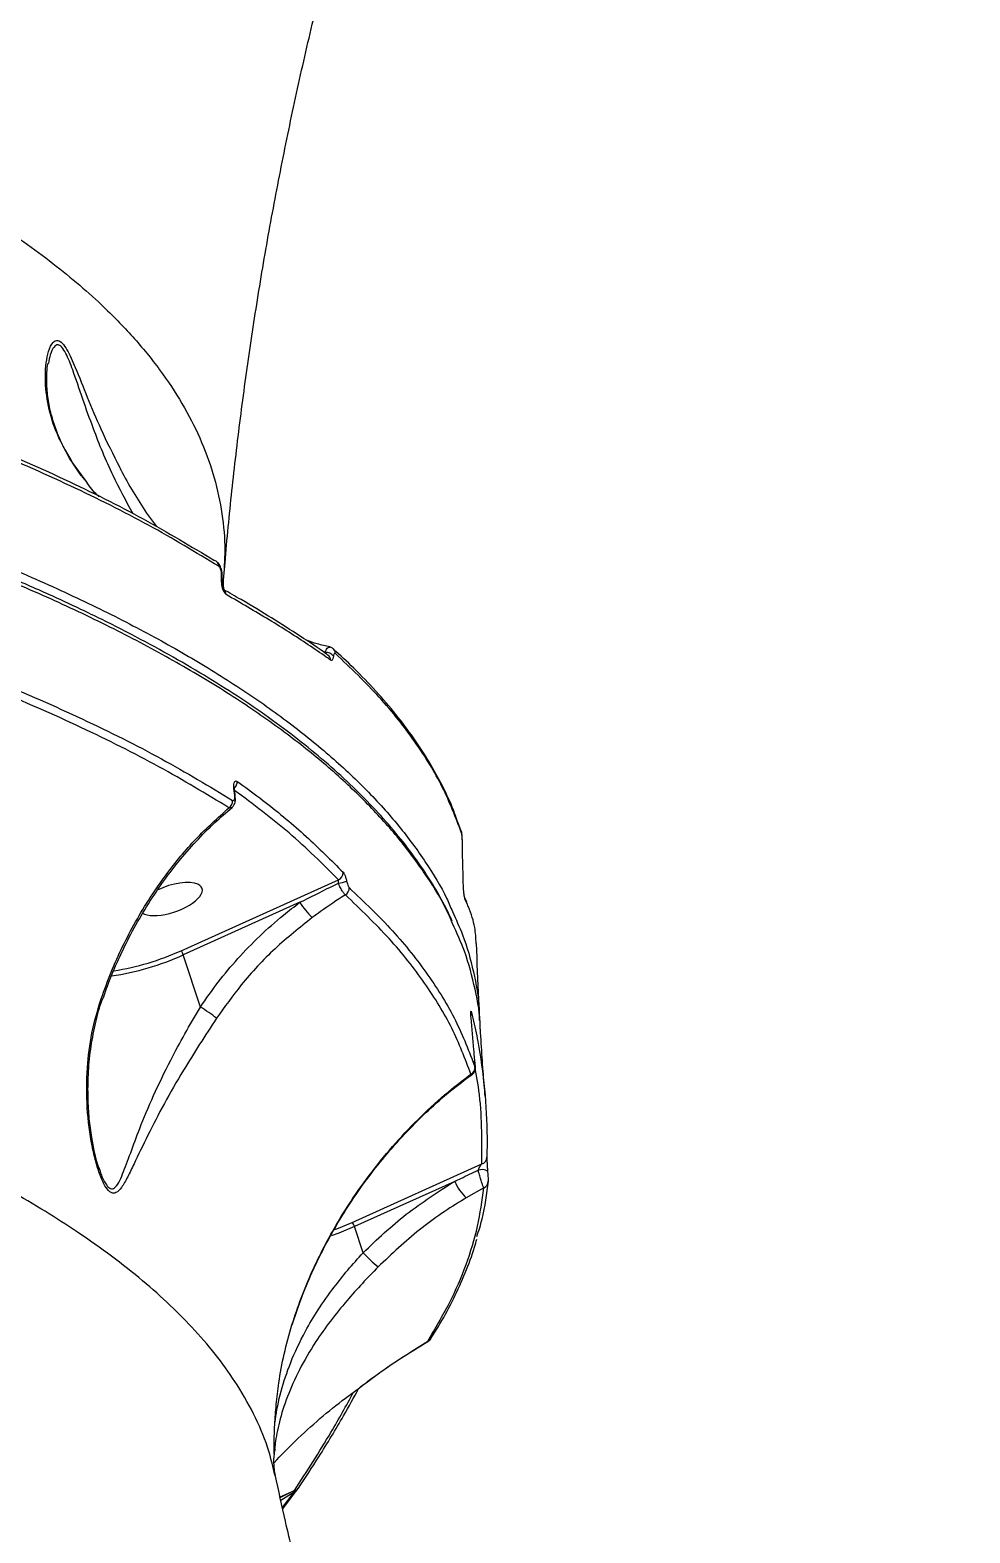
# Model space of a CAD drawing. Header units: millimetres. Extents: x -8607 to 7621, y -5747 to 4382.
# Drawn here: x 4797.5 to 4929.8, y -180.1 to 31.4 of the extents above; entities that cross this region are included whole.
import ezdxf

# ---------------------------------------------------------------- set-up
doc = ezdxf.new("R2010")
doc.units = ezdxf.units.MM
doc.layers.add('DIKOM_ОБЪЕКТ', color=7, linetype='Continuous')
doc.layers.add('DIKOM_РАЗМЕР_ОБЪЕКТА', color=7, linetype='Continuous')
doc.styles.add('style1', font='arial.ttf', dxfattribs={"width": 0.8})
doc.dimstyles.new('1-50', dxfattribs={"dimtxt": 300, "dimasz": 200, "dimexe": 100, "dimexo": 0, "dimgap": 100, "dimtad": 1, "dimtxsty": 'style1', "dimcen": 200, "dimclrd": 7, "dimclre": 7, "dimclrt": 7, "dimadec": 1, "dimazin": 2, "dimtfac": 1, "dimtmove": 0, "dimatfit": 2, "dimfxl": 0, "dimlwd": 25, "dimlwe": 18, "dimarcsym": 0})

# ---------------------------------------------------------------- blocks, each defined once
blk = doc.blocks.new('*D11')
at = {"layer": 'Defpoints', "color": 0, "transparency": 16777216}
for p in [(7619.37, -165.15), (-6826.53, -739.39), (7619.37, -5647.14)]:
    blk.add_point(p, dxfattribs=at)
at = {"layer": 'DIKOM_РАЗМЕР_ОБЪЕКТА', "color": 7, "lineweight": 18, "transparency": 16777216}
for p, q in [((7619.37, -165.15), (7619.37, -5747.14)), ((-6826.53, -739.39), (-6826.53, -5747.14))]:
    blk.add_line(p, q, dxfattribs=at)
at = {"layer": 'DIKOM_РАЗМЕР_ОБЪЕКТА', "color": 7, "lineweight": 25, "transparency": 16777216}
blk.add_line((-6626.53, -5647.14), (7419.37, -5647.14), dxfattribs=at)
at = {"layer": 'DIKOM_РАЗМЕР_ОБЪЕКТА', "color": 7, "transparency": 16777216}
for points in [[(-6626.53, -5613.8), (-6626.53, -5680.47), (-6826.53, -5647.14)], [(7419.37, -5613.8), (7419.37, -5680.47), (7619.37, -5647.14)]]:
    blk.add_solid(points, dxfattribs=at)
at = {"layer": 'DIKOM_РАЗМЕР_ОБЪЕКТА', "color": 7, "transparency": 16777216, "insert": (396.42, -5393.96), "char_height": 300, "attachment_point": 5, "style": 'style1'}
blk.add_mtext('14400', dxfattribs=at)

msp = doc.modelspace()

# ---------------------------------------------------------------- linework, layer by layer
at = {"layer": 'DIKOM_ОБЪЕКТ', "color": 7, "linetype": 'Continuous', "lineweight": 15}
for p, q in [((4800.067, -15.486), (4800.044, -15.59)), ((4803.252, -29.083), (4802.652, -28.034)), ((4805.125, -31.708), (4803.091, -28.94)), ((4824.447, -46.222), (4824.445, -45.258)), ((4824.719, -45.514), (4824.714, -45.653)), ((4826.287, -76.314), (4826.178, -75.347)), ((4826.369, -76.406), (4826.37, -76.413)), ((4858.15, -81.338), (4857.693, -80.078)), ((4818.735, -98.156), (4840.89, -88.169)), ((4858.956, -91.312), (4858.677, -90.718)), ((4859.042, -91.644), (4858.691, -90.838)), ((4835.465, -91.345), (4819.058, -98.74)), ((4821.46, -106.079), (4819.058, -98.74)), ((4807.18, -128.681), (4807.298, -129.043)), ((4842.832, -136.375), (4861.07, -128.154)), ((4857.248, -130.607), (4843.155, -136.96)), ((4861.348, -131.527), (4858.876, -132.928)), ((4844.362, -140.648), (4843.155, -136.96)), ((4834.348, -150.801), (4834.367, -150.795)), ((4831.833, -168.946), (4831.828, -168.979)), ((4832.684, -175.016), (4834.687, -174.114)), ((4832.696, -175.073), (4834.662, -174.13)), ((4834.655, -174.323), (4832.788, -175.494)), ((4833.011, -176.51), (4834.655, -174.323)), ((4833.054, -176.704), (4835.054, -174.056)), ((4834.655, -174.323), (4834.662, -174.13)), ((4834.662, -174.13), (4834.687, -174.114))]:
    msp.add_line(p, q, dxfattribs=at)
at = {"layer": 'DIKOM_ОБЪЕКТ', "color": 7, "linetype": 'Continuous', "lineweight": 15, "flags": 128}
for points in [[(4803.239, -29.109), (4803.226, -29.088), (4803.091, -28.94)], [(4858.172, -81.331), (4858.205, -81.457), (4858.219, -81.604)], [(4843.155, -136.96), (4840.929, -137.879), (4839.864, -138.263)], [(4840.298, -137.405), (4840.674, -137.266), (4842.832, -136.375)]]:
    msp.add_lwpolyline(points, dxfattribs=at)
at = {"layer": 'DIKOM_ОБЪЕКТ', "color": 7, "linetype": 'Continuous', "lineweight": 15}
for centre, radius, start, end in [((4823.227, -44.04), 0.822, 358.48515, 75.56731), ((4824.367, -45.403), 0.165, 7.76426, 61.74921), ((4824.371, -46.365), 0.162, 5.01114, 61.9739), ((4824.218, -48.044), 0.865, 0.49853, 59.25844), ((4839.169, -57.435), 1.247, 35.22516, 98.39657), ((4838.897, -57.29), 0.901, 1.18763, 54.52896), ((4839.599, -56.336), 0.871, 359.9645, 48.36986), ((4826.131, -75.472), 0.134, 11.41193, 69.10069), ((4825.542, -74.392), 1.112, 310.20968, 3.3214), ((4824.895, -77.103), 1.108, 302.31012, 4.82798), ((4826.236, -76.442), 0.138, 15.00281, 68.42994), ((4840.483, -87.177), 1.072, 292.29201, 2.83885), ((4839.157, -78.83), 9.985, 280.00637, 286.82332), ((4841.346, -89.37), 1.06, 299.16296, 4.6799), ((4857.732, -90.883), 0.96, 2.67878, 25.92857), ((4844.672, -85.673), 10.813, 211.63449, 226.29752), ((4803.389, -64.109), 38.011, 278.40851, 294.3442), ((4803.463, -64.33), 37.113, 278.99677, 294.29819), ((4817.586, -99.172), 1.534, 16.32846, 41.48431), ((4807.621, -104.589), 0.341, 247.68158, 286.97261), ((4810.076, -124.891), 21.989, 51.57729, 58.81943), ((4858.754, -106.906), 0.867, 335.34404, 3.6497), ((4859.136, -114.619), 0.982, 293.9724, 4.55231), ((4861.093, -130.547), 1.591, 60.38173, 109.55538), ((4860.881, -127.27), 0.904, 282.09066, 3.30049), ((4863.423, -128.006), 6.7, 202.84284, 227.26363), ((4861.006, -130.653), 0.938, 291.37554, 4.68115), ((4841.683, -137.391), 1.534, 16.32846, 41.48431), ((4862.519, -123.617), 24.894, 223.16791, 229.8727), ((4853.161, -152.26), 0.891, 288.78664, 326.20394), ((4834.628, -173.401), 0.73, 272.71481, 325.80882), ((4834.637, -173.384), 0.732, 273.90158, 325.96027)]:
    msp.add_arc(centre, radius, start, end, dxfattribs=at)
for start_param, end_param in [(3.4569622, 6.6812165), (0.3980312, 1.8793275)]:
    msp.add_ellipse((4817.301, -90.882), major_axis=(4.393, 1.503), ratio=0.4062007, start_param=start_param, end_param=end_param, dxfattribs=at)
for points, knots in [([(4824.783, -45.518), (4824.831, -44.874), (4825.127, -40.873), (4825.881, -33.447), (4827.058, -23.249), (4828.469, -12.996), (4830.092, -2.704), (4831.933, 7.618), (4833.991, 17.963), (4836.264, 28.323), (4838.759, 38.686), (4841.298, 48.476), (4843.108, 54.801), (4843.932, 57.678)], [0, 0, 0, 0, 0.019195, 0.1191126, 0.2189676, 0.3187697, 0.4185278, 0.5182492, 0.6179404, 0.7176069, 0.8172534, 0.9168838, 1, 1, 1, 1]), ([(4639.797, 47.033), (4642.897, 46.686), (4650.707, 45.812), (4662.839, 44.165), (4676.218, 42.12), (4688.675, 39.938), (4700.233, 37.664), (4710.589, 35.397), (4720.264, 33.058), (4729.297, 30.663), (4737.995, 28.135), (4748.135, 24.906), (4759.376, 20.866), (4771.281, 15.881), (4782.126, 10.56), (4791.856, 4.918), (4800.415, -1.022), (4807.024, -6.618), (4812.051, -11.767), (4815.833, -16.401), (4818.979, -21.148), (4821.483, -26.012), (4823.332, -30.975), (4824.493, -36.039), (4825.013, -40.887), (4824.811, -44.067), (4824.719, -45.514)], [0, 0, 0, 0, 0.0269343, 0.0678454, 0.1090764, 0.1503857, 0.1867774, 0.2232235, 0.2562663, 0.289309, 0.3225181, 0.3557271, 0.4103156, 0.4650931, 0.5202486, 0.575649, 0.6312468, 0.6870933, 0.7264038, 0.7657834, 0.8054645, 0.8452159, 0.8853802, 0.9256166, 0.9661617, 1, 1, 1, 1]), ([(4556.154, -2.786), (4556.731, -2.803), (4563.105, -2.984), (4575.091, -3.553), (4591.848, -4.499), (4608.128, -5.682), (4623.96, -7.063), (4639.521, -8.664), (4654.875, -10.495), (4669.967, -12.555), (4684.78, -14.851), (4699.193, -17.366), (4712.993, -20.065), (4726.158, -22.93), (4738.697, -25.951), (4750.758, -29.164), (4762.386, -32.585), (4773.532, -36.208), (4784.174, -40.038), (4794.221, -44.046), (4803.526, -48.174), (4812.086, -52.402), (4819.921, -56.723), (4827.123, -61.185), (4833.714, -65.81), (4839.658, -70.588), (4844.927, -75.52), (4849.486, -80.568), (4853.208, -85.664), (4855.683, -89.698), (4856.664, -92.031), (4856.927, -92.656)], [0, 0, 0, 0, 0.00368262, 0.0406985, 0.07778269, 0.11349992, 0.14927851, 0.18524341, 0.22127096, 0.25801695, 0.29482976, 0.33184564, 0.36892983, 0.40464664, 0.44042481, 0.47638928, 0.51241639, 0.54916193, 0.58597429, 0.62298971, 0.66007343, 0.6957905, 0.73156892, 0.76753365, 0.80356103, 0.84030685, 0.87711949, 0.91413519, 0.95121919, 0.98693626, 1, 1, 1, 1]), ([(4856.948, -94.345), (4856.752, -93.872), (4855.821, -91.625), (4853.428, -87.74), (4849.775, -82.699), (4845.402, -77.802), (4840.333, -72.985), (4834.515, -68.231), (4827.952, -63.556), (4820.627, -58.966), (4812.584, -54.498), (4803.945, -50.217), (4794.763, -46.131), (4785.068, -42.238), (4774.751, -38.49), (4763.758, -34.875), (4752.104, -31.408), (4739.779, -28.094), (4726.871, -24.963), (4713.57, -22.06), (4699.938, -19.386), (4686.003, -16.936), (4671.605, -14.68), (4656.674, -12.611), (4641.243, -10.742), (4625.309, -9.078), (4608.989, -7.639), (4591.647, -6.37), (4573.269, -5.353), (4560.173, -4.75), (4553.382, -4.583), (4553.129, -4.577)], [0, 0, 0, 0, 0.0098323, 0.0467229, 0.0822533, 0.1178448, 0.1536215, 0.1894606, 0.2260144, 0.2626347, 0.2994569, 0.3363471, 0.3718778, 0.4074695, 0.4432465, 0.4790858, 0.5156399, 0.5522604, 0.5890829, 0.6259734, 0.6615041, 0.6970958, 0.7328728, 0.7687122, 0.8052662, 0.8418867, 0.8787092, 0.9155997, 0.956996, 0.9983923, 1, 1, 1, 1]), ([(4856.914, -94.013), (4856.632, -93.396), (4855.827, -91.629), (4854.153, -88.745), (4851.921, -85.362), (4849.367, -82.019), (4846.516, -78.727), (4843.371, -75.492), (4839.931, -72.312), (4836.196, -69.186), (4832.167, -66.112), (4827.842, -63.091), (4823.221, -60.121), (4818.303, -57.201), (4813.086, -54.331), (4807.568, -51.51), (4801.758, -48.742), (4795.681, -46.038), (4789.358, -43.41), (4782.803, -40.862), (4776.014, -38.393), (4768.99, -36.001), (4761.728, -33.686), (4754.226, -31.446), (4746.482, -29.282), (4738.495, -27.191), (4730.261, -25.174), (4721.777, -23.23), (4713.051, -21.361), (4704.116, -19.574), (4695.004, -17.876), (4685.741, -16.271), (4676.329, -14.761), (4666.765, -13.343), (4657.046, -12.017), (4647.169, -10.784), (4637.133, -9.639), (4626.924, -8.593), (4619.248, -7.862), (4614.937, -7.509), (4614.127, -7.442)], [0, 0, 0, 0, 0.0146056, 0.041807, 0.0691844, 0.0965692, 0.1238242, 0.1509939, 0.178102, 0.2051729, 0.232232, 0.2593049, 0.2864107, 0.3135778, 0.3408349, 0.3682116, 0.3957289, 0.423246, 0.4506041, 0.4778354, 0.5049708, 0.5320412, 0.5590777, 0.5861112, 0.6131668, 0.640271, 0.6674548, 0.6947492, 0.722185, 0.749671, 0.7770413, 0.8042769, 0.8314088, 0.8584683, 0.8854862, 0.9124935, 0.9395178, 0.966583, 0.9937202, 1, 1, 1, 1]), ([(4803.091, -28.94), (4802.377, -27.625), (4800.93, -24.959), (4799.863, -20.994), (4799.566, -17.782), (4799.73, -15.395), (4800.073, -13.731), (4800.621, -12.544), (4801.321, -12.165), (4802.013, -12.573), (4802.663, -13.525), (4803.275, -14.746), (4804.213, -16.906), (4805.541, -20.282), (4807.513, -25.055), (4809.187, -28.344), (4810.102, -30.143)], [0, 0, 0, 0, 0.1098563, 0.2228415, 0.335768, 0.3935503, 0.4519086, 0.5140068, 0.5565661, 0.5927875, 0.6289163, 0.6612365, 0.6943609, 0.7879114, 0.8839816, 1, 1, 1, 1]), ([(4812, -36.689), (4811.025, -34.907), (4808.9, -31.022), (4806.673, -25.507), (4804.879, -20.488), (4803.66, -16.834), (4802.693, -14.334), (4801.973, -13.156), (4801.371, -12.786), (4800.78, -13.187), (4800.32, -14.169), (4800.144, -15.085), (4800.067, -15.486)], [0, 0, 0, 0, 0.1725866, 0.376276, 0.5049864, 0.6358575, 0.7216858, 0.7676906, 0.8133163, 0.8684585, 0.9423694, 1, 1, 1, 1]), ([(4802.652, -28.034), (4802.531, -27.827), (4802.006, -26.928), (4801.315, -25.32), (4800.571, -23.189), (4800.074, -21.004), (4799.834, -18.938), (4799.816, -17.187), (4799.902, -16.061), (4800.008, -15.602), (4800.037, -15.478)], [0, 0, 0, 0, 0.0455561, 0.1974883, 0.3575152, 0.5259188, 0.7027428, 0.8404027, 0.9568754, 1, 1, 1, 1]), ([(4776.997, -21.496), (4781.451, -23.148), (4790.372, -26.455), (4802.458, -31.78), (4813.662, -37.349), (4820.172, -41.277), (4823.432, -43.244)], [0, 0, 0, 0, 0.2481019, 0.4969506, 0.748088, 1, 1, 1, 1]), ([(4824.049, -44.062), (4820.835, -42.122), (4814.397, -38.236), (4803.256, -32.682), (4791.113, -27.316), (4782.073, -23.962), (4777.546, -22.282)], [0, 0, 0, 0, 0.248104, 0.4969539, 0.7480901, 1, 1, 1, 1]), ([(4805.199, -31.92), (4805.045, -31.732), (4804.338, -30.868), (4803.733, -29.876), (4803.259, -29.099)], [0, 0, 0, 0, 0.2169226, 1, 1, 1, 1]), ([(4807.219, -34.287), (4806.996, -34.086), (4806.196, -33.364), (4805.574, -32.402), (4805.125, -31.708)], [0, 0, 0, 0, 0.2792531, 1, 1, 1, 1]), ([(4810.102, -30.143), (4810.222, -30.39), (4810.851, -31.691), (4812.226, -33.971), (4813.804, -36.545), (4814.888, -37.98), (4815.265, -38.479)], [0, 0, 0, 0, 0.084304, 0.4437421, 0.806431, 1, 1, 1, 1]), ([(4824.521, -45.381), (4824.517, -45.199), (4824.506, -44.775), (4824.314, -44.129), (4824.081, -43.663), (4823.842, -43.493), (4823.789, -43.455)], [0, 0, 0, 0, 0.2464554, 0.5739292, 0.9044312, 1, 1, 1, 1]), ([(4824.445, -45.258), (4824.442, -45.169), (4824.436, -44.98), (4824.384, -44.681), (4824.297, -44.4), (4824.18, -44.173), (4824.093, -44.099), (4824.049, -44.062)], [0, 0, 0, 0, 0.1798431, 0.3800933, 0.581207, 0.7906976, 1, 1, 1, 1]), ([(4825.083, -48.037), (4825.015, -47.983), (4824.878, -47.876), (4824.69, -47.529), (4824.547, -47.096), (4824.462, -46.639), (4824.452, -46.354), (4824.447, -46.222)], [0, 0, 0, 0, 0.2131431, 0.4264747, 0.630601, 0.8289228, 1, 1, 1, 1]), ([(4824.533, -46.35), (4824.532, -46.125), (4824.53, -45.804), (4824.531, -45.482), (4824.531, -45.385)], [0, 0, 0, 0, 0.7000386, 1, 1, 1, 1]), ([(4824.768, -47.383), (4824.769, -47.384), (4824.776, -47.391), (4824.75, -47.359), (4824.706, -47.271), (4824.645, -47.112), (4824.586, -46.886), (4824.541, -46.615), (4824.536, -46.439), (4824.533, -46.35)], [0, 0, 0, 0, 0.0146159, 0.1405856, 0.2675007, 0.428835, 0.5994128, 0.7983568, 1, 1, 1, 1]), ([(4824.752, -47.244), (4824.733, -47.037), (4824.682, -46.488), (4824.728, -45.974), (4824.756, -45.654)], [0, 0, 0, 0, 0.3776353, 1, 1, 1, 1]), ([(4839.419, -56.558), (4839.352, -56.509), (4838.146, -55.631), (4835.528, -53.892), (4831.532, -51.341), (4827.906, -49.149), (4825.516, -47.799), (4824.668, -47.32)], [0, 0, 0, 0, 0.0162915, 0.2935689, 0.5710717, 0.8477904, 1, 1, 1, 1]), ([(4839.797, -57.271), (4839.592, -57.127), (4838.565, -56.404), (4835.803, -54.527), (4831.248, -51.608), (4827.139, -49.228), (4825.083, -48.037)], [0, 0, 0, 0, 0.0480628, 0.2403225, 0.6198794, 1, 1, 1, 1]), ([(4839.693, -55.395), (4839.093, -55.268), (4837.969, -55.029), (4836.877, -54.654), (4836.368, -54.479)], [0, 0, 0, 0, 0.53354648, 1, 1, 1, 1]), ([(4825.487, -78.039), (4822.281, -76.101), (4815.859, -72.22), (4804.743, -66.673), (4792.626, -61.313), (4783.603, -57.962), (4779.085, -56.284)], [0, 0, 0, 0, 0.2481019, 0.4969506, 0.748088, 1, 1, 1, 1]), ([(4779.528, -55.222), (4783.986, -56.877), (4792.914, -60.192), (4805.01, -65.527), (4816.223, -71.106), (4822.737, -75.04), (4825.999, -77.01)], [0, 0, 0, 0, 0.248104, 0.4969539, 0.7480901, 1, 1, 1, 1]), ([(4838.987, -56.202), (4839.054, -56.035), (4839.187, -55.702), (4839.439, -55.428), (4839.606, -55.433), (4839.686, -55.435)], [0, 0, 0, 0, 0.3413225, 0.6827616, 1, 1, 1, 1]), ([(4840.174, -55.704), (4840.083, -55.62), (4839.942, -55.49), (4839.748, -55.457), (4839.678, -55.445)], [0, 0, 0, 0, 0.6418795, 1, 1, 1, 1]), ([(4840.188, -56.716), (4840.165, -56.842), (4840.119, -57.096), (4839.995, -57.295), (4839.88, -57.322), (4839.813, -57.281), (4839.797, -57.271)], [0, 0, 0, 0, 0.3053848, 0.6114671, 0.9125837, 1, 1, 1, 1]), ([(4857.693, -80.078), (4857.498, -79.518), (4856.898, -77.801), (4855.559, -74.962), (4853.695, -71.565), (4851.504, -68.209), (4849.01, -64.894), (4846.198, -61.618), (4843.271, -58.546), (4841.138, -56.591), (4840.163, -55.698)], [0, 0, 0, 0, 0.0660468, 0.2023382, 0.3387591, 0.4750217, 0.611118, 0.7476435, 0.8847623, 1, 1, 1, 1]), ([(4840.47, -56.337), (4840.457, -56.326), (4840.407, -56.288), (4840.324, -56.305), (4840.236, -56.445), (4840.204, -56.626), (4840.188, -56.716)], [0, 0, 0, 0, 0.1085438, 0.3983746, 0.6996392, 1, 1, 1, 1]), ([(4858.219, -81.604), (4857.396, -79.443), (4855.748, -75.116), (4851.808, -68.744), (4846.875, -62.455), (4842.607, -58.378), (4840.47, -56.337)], [0, 0, 0, 0, 0.2482771, 0.497233, 0.7482654, 1, 1, 1, 1]), ([(4826.178, -75.347), (4826.167, -75.194), (4826.145, -74.887), (4826.2, -74.529), (4826.314, -74.308), (4826.471, -74.232), (4826.593, -74.297), (4826.652, -74.328)], [0, 0, 0, 0, 0.2064332, 0.4133689, 0.6142255, 0.8134787, 1, 1, 1, 1]), ([(4826.264, -75.447), (4826.262, -75.431), (4826.247, -75.334), (4826.246, -75.192), (4826.252, -75.075), (4826.263, -75.025), (4826.261, -75.033), (4826.26, -75.035)], [0, 0, 0, 0, 0.0737005, 0.4325167, 0.7222884, 0.9449503, 1, 1, 1, 1]), ([(4826.37, -76.412), (4826.345, -76.187), (4826.308, -75.865), (4826.273, -75.542), (4826.263, -75.445)], [0, 0, 0, 0, 0.7000181, 1, 1, 1, 1]), ([(4840.89, -88.169), (4838.65, -85.938), (4834.238, -81.542), (4828.905, -77.558), (4826.279, -75.597)], [0, 0, 0, 0, 0.50759916, 1, 1, 1, 1]), ([(4826.652, -74.328), (4826.92, -74.52), (4828.259, -75.479), (4831.606, -78.002), (4836.451, -82.015), (4839.852, -85.42), (4841.554, -87.124)], [0, 0, 0, 0, 0.0480628, 0.2403226, 0.6198798, 1, 1, 1, 1]), ([(4807.491, -104.905), (4807.947, -103.657), (4809.317, -99.908), (4812.257, -93.922), (4816.323, -87.668), (4820.767, -82.284), (4823.905, -79.462), (4825.487, -78.039)], [0, 0, 0, 0, 0.1165802, 0.3502653, 0.5897074, 0.7930886, 1, 1, 1, 1]), ([(4807.75, -104.926), (4808.023, -104.138), (4808.732, -102.092), (4810.123, -98.896), (4811.885, -95.348), (4813.86, -91.934), (4816.018, -88.683), (4818.349, -85.613), (4820.837, -82.75), (4823.357, -80.184), (4825.098, -78.701), (4825.915, -78.006)], [0, 0, 0, 0, 0.0726704, 0.1885933, 0.3052984, 0.4226712, 0.540578, 0.6583084, 0.7766099, 0.8951951, 1, 1, 1, 1]), ([(4825.906, -77.994), (4825.831, -78.037), (4825.712, -78.105), (4825.548, -78.057), (4825.487, -78.039)], [0, 0, 0, 0, 0.6325169, 1, 1, 1, 1]), ([(4825.9, -77.984), (4825.944, -77.953), (4826.086, -77.853), (4826.238, -77.594), (4826.367, -77.223), (4826.409, -76.829), (4826.372, -76.531), (4826.357, -76.408)], [0, 0, 0, 0, 0.0908788, 0.2906528, 0.5066067, 0.7956922, 1, 1, 1, 1]), ([(4825.999, -77.01), (4826.029, -77.024), (4826.101, -77.059), (4826.198, -77.02), (4826.275, -76.875), (4826.311, -76.63), (4826.295, -76.419), (4826.287, -76.314)], [0, 0, 0, 0, 0.148787, 0.34872496, 0.55733951, 0.77907527, 1, 1, 1, 1]), ([(4831.918, -171.942), (4831.674, -170.822), (4831.085, -168.121), (4829.326, -163.886), (4826.895, -159.488), (4823.992, -155.386), (4820.836, -151.655), (4817.285, -148.052), (4813.375, -144.572), (4809.028, -141.138), (4804.43, -137.885), (4799.649, -134.815), (4794.737, -131.919), (4789.494, -129.072), (4782.237, -125.428), (4772.542, -121.064), (4759.879, -116.094), (4746.094, -111.354), (4732.705, -107.312), (4720.083, -103.901), (4708.506, -101.049), (4696.44, -98.344), (4683.872, -95.787), (4670.842, -93.392), (4657.345, -91.161), (4643.433, -89.108), (4629.848, -87.334), (4616.695, -85.814), (4604.32, -84.55), (4592.03, -83.45), (4579.839, -82.503), (4567.484, -81.685), (4551.781, -80.83), (4532.619, -80.056), (4517.447, -79.816), (4509.848, -79.696)], [0, 0, 0, 0, 0.0227599, 0.0548854, 0.0870717, 0.1140801, 0.141125, 0.1664296, 0.1917342, 0.2171614, 0.2425885, 0.2650604, 0.2875322, 0.3100908, 0.3326493, 0.3757067, 0.4189361, 0.4623195, 0.5058774, 0.5365967, 0.5673702, 0.598355, 0.6293948, 0.6607147, 0.6920907, 0.7236823, 0.7553309, 0.7822601, 0.8092243, 0.8344449, 0.8596655, 0.8850005, 0.9103355, 0.9550885, 1, 1, 1, 1]), ([(4858.33, -82.65), (4858.329, -82.589), (4858.324, -82.401), (4858.303, -82.076), (4858.258, -81.715), (4858.238, -81.509), (4858.174, -81.356), (4858.16, -81.323)], [0, 0, 0, 0, 0.1170228, 0.3638687, 0.6049785, 0.9140857, 1, 1, 1, 1]), ([(4858.33, -82.742), (4858.329, -82.684), (4858.325, -82.537), (4858.312, -82.272), (4858.288, -81.99), (4858.255, -81.742), (4858.232, -81.653), (4858.219, -81.604)], [0, 0, 0, 0, 0.1207619, 0.307548, 0.5229351, 0.737447, 1, 1, 1, 1]), ([(4858.478, -89.036), (4858.46, -88.408), (4858.397, -86.314), (4858.358, -84.213), (4858.33, -82.742)], [0, 0, 0, 0, 0.29963278, 1, 1, 1, 1]), ([(4835.465, -91.345), (4836.899, -90.626), (4838.705, -89.72), (4840.519, -88.844), (4840.892, -88.664)], [0, 0, 0, 0, 0.7939325, 1, 1, 1, 1]), ([(4840.892, -88.664), (4840.896, -88.638), (4840.911, -88.549), (4840.923, -88.406), (4840.92, -88.253), (4840.9, -88.197), (4840.89, -88.169)], [0, 0, 0, 0, 0.1262345, 0.4365999, 0.7262027, 1, 1, 1, 1]), ([(4841.863, -90.295), (4841.78, -90.219), (4841.615, -90.067), (4841.322, -89.606), (4841.074, -89.114), (4840.941, -88.785), (4840.892, -88.664)], [0, 0, 0, 0, 0.2783916, 0.5566695, 0.8378822, 1, 1, 1, 1]), ([(4841.554, -87.124), (4841.607, -87.195), (4841.715, -87.335), (4841.873, -87.721), (4841.983, -88.092), (4842.033, -88.323), (4842.047, -88.388)], [0, 0, 0, 0, 0.2927471, 0.5849578, 0.8819794, 1, 1, 1, 1]), ([(4842.047, -88.388), (4842.064, -88.462), (4842.105, -88.648), (4842.191, -88.915), (4842.298, -89.16), (4842.368, -89.242), (4842.402, -89.283)], [0, 0, 0, 0, 0.1835804, 0.4626516, 0.7309778, 1, 1, 1, 1]), ([(4841.863, -90.295), (4840.69, -91.057), (4839.119, -92.078), (4837.588, -93.205), (4837.201, -93.49)], [0, 0, 0, 0, 0.7468136, 1, 1, 1, 1]), ([(4859.535, -115.516), (4858.718, -113.36), (4857.081, -109.042), (4853.16, -102.681), (4848.246, -96.403), (4843.993, -92.333), (4841.863, -90.295)], [0, 0, 0, 0, 0.248276, 0.4972311, 0.7482642, 1, 1, 1, 1]), ([(4842.402, -89.283), (4844.508, -91.296), (4848.726, -95.326), (4853.649, -101.583), (4857.619, -107.979), (4859.282, -112.352), (4860.115, -114.541)], [0, 0, 0, 0, 0.2482766, 0.4972325, 0.7482654, 1, 1, 1, 1]), ([(4858.691, -90.838), (4858.667, -90.765), (4858.628, -90.645), (4858.566, -90.24), (4858.521, -89.808), (4858.491, -89.381), (4858.482, -89.138), (4858.478, -89.036)], [0, 0, 0, 0, 0.30386642, 0.50233354, 0.70170417, 0.87329054, 1, 1, 1, 1]), ([(4858.627, -90.539), (4858.627, -90.54), (4858.628, -90.543), (4858.611, -90.471), (4858.581, -90.292), (4858.542, -89.98), (4858.509, -89.593), (4858.488, -89.254), (4858.484, -89.076), (4858.483, -89.017)], [0, 0, 0, 0, 0.0435827, 0.1648462, 0.338919, 0.5427321, 0.7197005, 0.9062808, 1, 1, 1, 1]), ([(4821.46, -106.079), (4822.278, -104.903), (4823.918, -102.542), (4826.726, -99.208), (4829.792, -96.048), (4832.734, -93.426), (4834.687, -91.938), (4835.465, -91.345)], [0, 0, 0, 0, 0.2100958, 0.4216539, 0.6378208, 0.8555785, 1, 1, 1, 1]), ([(4856.927, -92.656), (4857.428, -93.738), (4858.724, -96.534), (4859.951, -101.12), (4860.714, -105.14), (4860.711, -107.433), (4860.71, -107.952)], [0, 0, 0, 0, 0.21583496, 0.55757193, 0.89990415, 1, 1, 1, 1]), ([(4860.283, -97.142), (4860.239, -96.394), (4860.14, -94.726), (4859.581, -92.867), (4859.094, -91.763), (4859.042, -91.644)], [0, 0, 0, 0, 0.4199339, 0.9372631, 1, 1, 1, 1]), ([(4837.201, -93.49), (4835.424, -94.907), (4831.837, -97.768), (4827.341, -102.594), (4824.867, -106.077), (4823.741, -107.664)], [0, 0, 0, 0, 0.3481775, 0.703135, 1, 1, 1, 1]), ([(4860.847, -109.215), (4860.848, -109.13), (4860.859, -107.236), (4860.167, -103.568), (4858.934, -98.687), (4857.539, -95.638), (4856.948, -94.345)], [0, 0, 0, 0, 0.016754, 0.3755785, 0.7350557, 1, 1, 1, 1]), ([(4860.769, -107.481), (4860.724, -106.662), (4860.534, -103.249), (4860.423, -99.777), (4860.338, -97.139)], [0, 0, 0, 0, 0.24012953, 1, 1, 1, 1]), ([(4823.741, -107.664), (4822.936, -108.886), (4821.299, -111.368), (4818.781, -115.416), (4816.29, -119.751), (4813.994, -124.201), (4812.392, -127.616), (4811.23, -130.019), (4810.42, -131.458), (4809.657, -132.278), (4808.897, -132.326), (4808.089, -131.469), (4807.334, -129.824), (4806.7, -127.799), (4805.98, -124.669), (4805.422, -120.247), (4805.442, -114.893), (4806.063, -109.709), (4807.012, -106.517), (4807.491, -104.905)], [0, 0, 0, 0, 0.0629204, 0.1277925, 0.2147695, 0.3041676, 0.3947516, 0.4411796, 0.4882058, 0.5268344, 0.5575653, 0.5885343, 0.6242813, 0.6582003, 0.6928744, 0.7739223, 0.8569696, 0.9277876, 1, 1, 1, 1]), ([(4807.281, -129.047), (4807.274, -129.029), (4807.135, -128.67), (4806.866, -127.725), (4806.466, -126.116), (4806.072, -123.989), (4805.76, -121.384), (4805.609, -118.375), (4805.68, -115.069), (4806.023, -111.63), (4806.701, -108.27), (4807.272, -106.041), (4807.698, -104.975), (4807.721, -104.917)], [0, 0, 0, 0, 0.0030197, 0.059441, 0.1290136, 0.2207002, 0.3315951, 0.4521765, 0.585596, 0.7292613, 0.8649642, 0.9927779, 1, 1, 1, 1]), ([(4807.298, -129.043), (4807.348, -129.202), (4807.589, -129.963), (4808.066, -130.934), (4808.533, -131.482), (4808.949, -131.711), (4809.425, -131.603), (4809.984, -130.813), (4810.702, -129.157), (4811.628, -126.65), (4812.991, -122.917), (4814.809, -118.584), (4816.978, -114.063), (4819.237, -109.871), (4820.72, -107.342), (4821.46, -106.079)], [0, 0, 0, 0, 0.0131888, 0.0632398, 0.0980386, 0.1069261, 0.150623, 0.207432, 0.2646567, 0.3804979, 0.4965322, 0.6439862, 0.7912449, 0.8957102, 1, 1, 1, 1]), ([(4859.553, -107.601), (4859.543, -107.471), (4859.523, -107.21), (4859.514, -106.912), (4859.522, -106.724), (4859.546, -106.655), (4859.58, -106.705), (4859.608, -106.808), (4859.619, -106.851)], [0, 0, 0, 0, 0.1643489, 0.329157, 0.4897515, 0.661608, 0.8613781, 1, 1, 1, 1]), ([(4859.557, -107.621), (4859.557, -107.612), (4859.545, -107.481), (4859.532, -107.268), (4859.523, -107.056), (4859.525, -106.959), (4859.525, -106.955), (4859.526, -106.954)], [0, 0, 0, 0, 0.0239841, 0.3769867, 0.6712617, 0.891344, 1, 1, 1, 1]), ([(4860.129, -113.996), (4860.068, -113.359), (4859.863, -111.231), (4859.681, -109.096), (4859.553, -107.601)], [0, 0, 0, 0, 0.29963278, 1, 1, 1, 1]), ([(4859.619, -106.851), (4859.684, -107.121), (4860.012, -108.473), (4860.756, -112.023), (4861.538, -117.596), (4861.838, -123.062), (4861.796, -126.302), (4861.784, -127.218)], [0, 0, 0, 0, 0.0413727, 0.2068703, 0.53815, 0.8694302, 1, 1, 1, 1]), ([(4861.546, -118.602), (4861.499, -118.082), (4861.215, -115.003), (4861.026, -111.841), (4860.868, -109.214)], [0, 0, 0, 0, 0.1687891, 1, 1, 1, 1]), ([(4859.745, -115.511), (4859.774, -115.493), (4859.877, -115.431), (4859.997, -115.271), (4860.1, -115.075), (4860.149, -114.895), (4860.168, -114.743), (4860.174, -114.552), (4860.159, -114.283), (4860.13, -113.973), (4860.114, -113.826), (4860.111, -113.806)], [0, 0, 0, 0, 0.0486901, 0.1729256, 0.2801672, 0.3724867, 0.4522922, 0.547192, 0.7865552, 0.9713677, 1, 1, 1, 1]), ([(4861.07, -128.154), (4861.088, -124.661), (4861.112, -119.728), (4860.202, -115.063), (4859.937, -113.702)], [0, 0, 0, 0, 0.7080996, 1, 1, 1, 1]), ([(4860.115, -114.541), (4860.117, -114.546), (4860.129, -114.583), (4860.147, -114.613), (4860.161, -114.572), (4860.163, -114.451), (4860.153, -114.255), (4860.137, -114.082), (4860.129, -113.996)], [0, 0, 0, 0, 0.0354343, 0.257347, 0.4482178, 0.6281242, 0.8143664, 1, 1, 1, 1]), ([(4834.348, -150.801), (4834.768, -149.538), (4836.028, -145.742), (4838.806, -139.669), (4842.396, -133.619), (4845.982, -128.676), (4849.341, -124.679), (4852.952, -120.975), (4856.375, -117.921), (4858.619, -116.213), (4859.535, -115.516)], [0, 0, 0, 0, 0.0856148, 0.2572047, 0.4325671, 0.5511429, 0.6705888, 0.7925743, 0.9153583, 1, 1, 1, 1]), ([(4834.379, -150.8), (4834.74, -149.698), (4835.507, -147.359), (4836.951, -143.865), (4838.655, -140.283), (4840.6, -136.744), (4842.769, -133.277), (4845.154, -129.914), (4847.752, -126.655), (4850.549, -123.532), (4853.534, -120.581), (4856.6, -117.875), (4858.717, -116.288), (4859.748, -115.515)], [0, 0, 0, 0, 0.0744998, 0.1580995, 0.2441379, 0.3325697, 0.4231885, 0.5156468, 0.6098255, 0.707376, 0.8059203, 0.905534, 1, 1, 1, 1]), ([(4859.739, -115.502), (4859.706, -115.528), (4859.65, -115.571), (4859.569, -115.532), (4859.535, -115.516)], [0, 0, 0, 0, 0.59133531, 1, 1, 1, 1]), ([(4860.56, -129.048), (4860.587, -128.976), (4860.648, -128.807), (4860.775, -128.565), (4860.921, -128.33), (4861.021, -128.213), (4861.07, -128.154)], [0, 0, 0, 0, 0.1964156, 0.4611873, 0.7333503, 1, 1, 1, 1]), ([(4861.784, -127.218), (4861.783, -127.325), (4861.782, -127.539), (4861.803, -128.053), (4861.835, -128.619), (4861.865, -128.994), (4861.879, -129.164)], [0, 0, 0, 0, 0.2591499, 0.5177317, 0.7812284, 1, 1, 1, 1]), ([(4844.362, -140.648), (4846.338, -138.777), (4850.332, -134.994), (4854.927, -132.08), (4857.248, -130.607)], [0, 0, 0, 0, 0.4946899, 1, 1, 1, 1]), ([(4857.248, -130.607), (4857.542, -130.467), (4858.644, -129.942), (4859.749, -129.426), (4860.56, -129.048)], [0, 0, 0, 0, 0.2664376, 1, 1, 1, 1]), ([(4861.942, -130.576), (4861.734, -132.359), (4861.431, -134.965), (4860.596, -137.586), (4860.332, -138.414)], [0, 0, 0, 0, 0.6841555, 1, 1, 1, 1]), ([(4861.348, -131.527), (4861.31, -131.45), (4861.235, -131.297), (4861.062, -130.812), (4860.87, -130.2), (4860.694, -129.578), (4860.598, -129.199), (4860.56, -129.048)], [0, 0, 0, 0, 0.2120836, 0.4240061, 0.6396398, 0.8561571, 1, 1, 1, 1]), ([(4861.879, -129.164), (4861.883, -129.211), (4861.899, -129.396), (4861.922, -129.733), (4861.941, -130.11), (4861.949, -130.416), (4861.944, -130.523), (4861.942, -130.576)], [0, 0, 0, 0, 0.07984844, 0.31813502, 0.55558224, 0.77740017, 1, 1, 1, 1]), ([(4858.876, -132.928), (4858.782, -132.984), (4856.519, -134.337), (4852.155, -137.291), (4848.381, -140.853), (4846.475, -142.651)], [0, 0, 0, 0, 0.0210937, 0.5057117, 1, 1, 1, 1]), ([(4853.448, -153.104), (4854.518, -151.309), (4856.66, -147.716), (4858.952, -142.317), (4860.623, -136.913), (4861.106, -133.323), (4861.348, -131.527)], [0, 0, 0, 0, 0.2489044, 0.4982428, 0.7488997, 1, 1, 1, 1]), ([(4853.875, -152.739), (4854.319, -152.046), (4855.528, -150.156), (4857.163, -147.063), (4858.78, -143.465), (4859.838, -140.692), (4860.257, -139.121), (4860.357, -138.747)], [0, 0, 0, 0, 0.1491211, 0.4063798, 0.6633913, 0.9200264, 1, 1, 1, 1]), ([(4831.935, -164.783), (4831.959, -164.558), (4832.111, -163.163), (4832.718, -160.261), (4834.077, -156.094), (4835.884, -152.216), (4838, -148.658), (4840.031, -145.775), (4842.189, -143.073), (4843.631, -141.464), (4844.362, -140.648)], [0, 0, 0, 0, 0.0361592, 0.2243214, 0.3991912, 0.5777543, 0.6950256, 0.8150188, 0.9061291, 1, 1, 1, 1]), ([(4846.475, -142.651), (4845.729, -143.421), (4844.211, -144.985), (4841.918, -147.552), (4839.689, -150.307), (4837.367, -153.59), (4835.273, -157.186), (4833.595, -160.984), (4832.496, -164.525), (4832.049, -166.993), (4831.892, -168.314), (4831.843, -168.919), (4831.836, -168.939), (4831.833, -168.946)], [0, 0, 0, 0, 0.0712779, 0.14492942, 0.2336473, 0.32490361, 0.45560114, 0.58987959, 0.72774301, 0.86840033, 0.91856404, 0.96935853, 1, 1, 1, 1]), ([(4831.828, -168.979), (4831.827, -168.992), (4831.819, -169.06), (4831.824, -168.56), (4831.838, -167.19), (4831.91, -164.877), (4832.115, -162.005), (4832.521, -158.652), (4833.19, -154.878), (4833.96, -152.166), (4834.348, -150.801)], [0, 0, 0, 0, 0.02239953, 0.11425509, 0.20623527, 0.34225777, 0.48111002, 0.62302683, 0.81019093, 1, 1, 1, 1]), ([(4843.32, -160.053), (4844.738, -158.974), (4848.047, -156.458), (4851.484, -154.324), (4853.448, -153.104)], [0, 0, 0, 0, 0.4285427, 1, 1, 1, 1]), ([(4843.461, -159.951), (4843.982, -159.544), (4845.971, -157.99), (4849.313, -155.685), (4852.172, -153.932), (4853.494, -153.122)], [0, 0, 0, 0, 0.1604344, 0.6117695, 1, 1, 1, 1]), ([(4853.5, -153.131), (4853.498, -153.139), (4853.489, -153.169), (4853.465, -153.132), (4853.448, -153.104)], [0, 0, 0, 0, 0.2491414, 1, 1, 1, 1]), ([(4853.504, -153.141), (4853.575, -153.093), (4853.731, -152.988), (4853.855, -152.838), (4853.9, -152.754), (4853.907, -152.741)], [0, 0, 0, 0, 0.4127558, 0.9096017, 1, 1, 1, 1]), ([(4831.829, -170.198), (4832.815, -169.176), (4836.021, -165.854), (4839.916, -162.55), (4842.843, -160.402), (4843.32, -160.053)], [0, 0, 0, 0, 0.271188, 0.8814353, 1, 1, 1, 1]), ([(4834.687, -174.114), (4836.459, -171.38), (4839.471, -166.737), (4841.993, -162.153), (4843.031, -160.267)], [0, 0, 0, 0, 0.5886258, 1, 1, 1, 1]), ([(4835.254, -173.8), (4836.225, -172.322), (4838.466, -168.91), (4841.301, -164.212), (4843.06, -161.007), (4843.77, -159.712)], [0, 0, 0, 0, 0.3126666, 0.7222782, 1, 1, 1, 1]), ([(4832.014, -171.944), (4831.964, -171.687), (4831.841, -171.054), (4831.791, -169.956), (4831.86, -169.021), (4831.955, -168.467), (4832.025, -168.222), (4832.017, -168.244), (4832.015, -168.25)], [0, 0, 0, 0, 0.1696419, 0.4166363, 0.6113813, 0.7837678, 0.9407759, 1, 1, 1, 1]), ([(4553.905, -214.278), (4559.425, -211.935), (4570.482, -207.242), (4586.976, -200.931), (4603.382, -195.167), (4618.706, -190.323), (4632.944, -186.284), (4646.129, -182.944), (4659.164, -180.054), (4672.061, -177.619), (4684.769, -175.658), (4697.285, -174.183), (4709.547, -173.21), (4721.045, -172.769), (4731.776, -172.798), (4741.449, -173.22), (4750.545, -173.994), (4759.091, -175.08), (4767.378, -176.508), (4777.114, -178.655), (4788.02, -181.831), (4799.787, -186.377), (4810.593, -191.952), (4817.558, -196.06), (4820.622, -198.54), (4820.684, -198.59)], [0, 0, 0, 0, 0.0506909, 0.1015378, 0.1525105, 0.2036421, 0.2459946, 0.2884203, 0.3311719, 0.3739994, 0.4172767, 0.4606335, 0.5043294, 0.5481082, 0.5866754, 0.6253003, 0.6603185, 0.6953366, 0.7305309, 0.7657252, 0.8235771, 0.8816293, 0.940082, 0.9987943, 1, 1, 1, 1]), ([(4839.904, -202.513), (4839.152, -200.016), (4837.603, -194.875), (4835.453, -186.831), (4833.556, -179.146), (4832.474, -174.102), (4832.006, -171.922)], [0, 0, 0, 0, 0.2555055, 0.5260193, 0.7951362, 1, 1, 1, 1]), ([(4835.043, -174.054), (4834.998, -174.11), (4834.897, -174.235), (4834.741, -174.292), (4834.655, -174.323)], [0, 0, 0, 0, 0.449119, 1, 1, 1, 1]), ([(4835.011, -174.084), (4835.073, -174.019), (4835.156, -173.933), (4835.216, -173.834), (4835.231, -173.81)], [0, 0, 0, 0, 0.762369, 1, 1, 1, 1]), ([(4835.229, -173.815), (4835.232, -173.811), (4835.235, -173.806), (4835.237, -173.803), (4835.238, -173.802)], [0, 0, 0, 0, 0.77818177, 1, 1, 1, 1])]:
    msp.add_open_spline(points, degree=3, knots=knots, dxfattribs=at)

# ---------------------------------------------------------------- dimensions: what is measured, and where the dimension line sits
at = {"layer": 'DIKOM_РАЗМЕР_ОБЪЕКТА'}
dim = msp.add_linear_dim(base=(7619.366, -5647.135), p1=(-6826.527, -739.391), p2=(7619.366, -165.147), text='14400', dimstyle='1-50', dxfattribs=at)
dim.commit()
dim.dimension.update_dxf_attribs({"geometry": '*D11', "text_midpoint": (396.419, -5647.135), "dimtype": 160})

doc.saveas('drawing.dxf')
